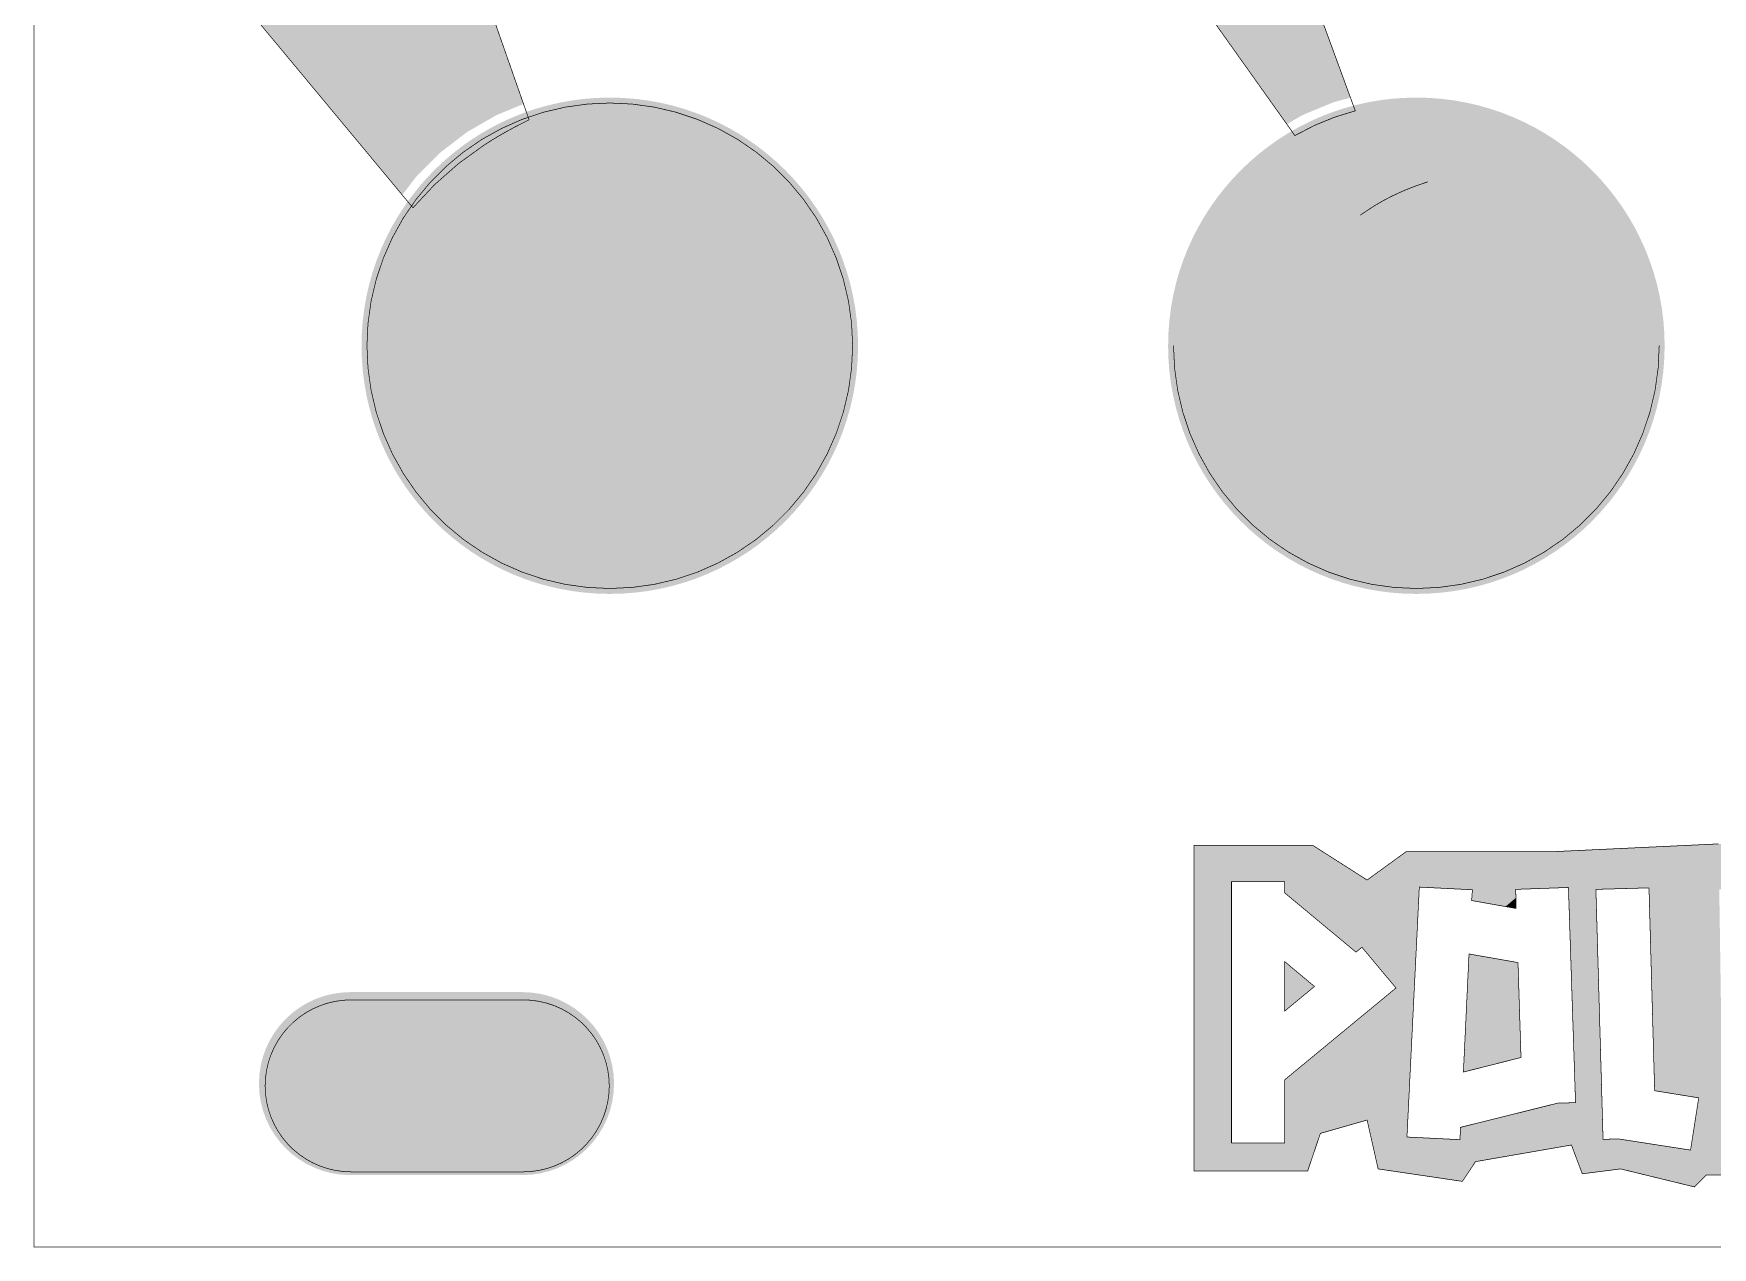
# Model space of a CAD drawing. Header units: inches. Extents: x 0 to 67, y 0 to 129.
# Drawn here: x 0 to 31.22, y 0 to 22.58 of the extents above; entities that cross this region are included whole.
import ezdxf

# ---------------------------------------------------------------- set-up
doc = ezdxf.new("R2010")
doc.units = ezdxf.units.IN
for name, color, linetype in [('Bottom Layer', 5, 'Continuous'), ('Bottom Solder', 6, 'Continuous'), ('Mechanical 2', 216, 'Continuous'), ('Mechanical 3', 76, 'Continuous'), ('Multi-Layer', 9, 'Continuous'), ('Pad Holes', 156, 'Continuous'), ('Top Layer', 1, 'Continuous'), ('Top Overlay', 2, 'Continuous'), ('Top Solder', 216, 'Continuous')]:
    doc.layers.add(name, color=color, linetype=linetype)

msp = doc.modelspace()

# ---------------------------------------------------------------- hatches: boundary and pattern name
at = {"layer": 'Bottom Layer'}
h = msp.add_hatch(color=5, dxfattribs=at)
edge = h.paths.add_edge_path()
edge.add_arc((10.716, 16.776), 4.515, 0, 360)
h = msp.add_hatch(color=5, dxfattribs=at)
edge = h.paths.add_edge_path()
edge.add_arc((25.716, 16.776), 4.515, 0, 360)
h = msp.add_hatch(color=5, dxfattribs=at)
edge = h.paths.add_edge_path()
edge.add_arc((5.893, 3.048), 1.6, 90, 270)
edge.add_line((5.893, 1.448), (9.093, 1.448))
edge.add_arc((9.093, 3.048), 1.6, 270, 450)
edge.add_line((9.093, 4.648), (5.893, 4.648))
at = {"layer": 'Bottom Solder'}
h = msp.add_hatch(color=6, dxfattribs=at)
edge = h.paths.add_edge_path()
edge.add_arc((10.716, 16.776), 4.617, 0, 360)
h = msp.add_hatch(color=6, dxfattribs=at)
edge = h.paths.add_edge_path()
edge.add_arc((25.716, 16.776), 4.617, 0, 360)
h = msp.add_hatch(color=6, dxfattribs=at)
edge = h.paths.add_edge_path()
edge.add_arc((5.893, 3.048), 1.702, 90, 270)
edge.add_line((5.893, 1.346), (9.093, 1.346))
edge.add_arc((9.093, 3.048), 1.702, 270, 450)
edge.add_line((9.093, 4.75), (5.893, 4.75))
at = {"layer": 'Multi-Layer'}
h = msp.add_hatch(color=9, dxfattribs=at)
edge = h.paths.add_edge_path()
edge.add_arc((10.716, 16.776), 4.515, 0, 360)
h = msp.add_hatch(color=9, dxfattribs=at)
edge = h.paths.add_edge_path()
edge.add_arc((25.716, 16.776), 4.515, 0, 360)
h = msp.add_hatch(color=9, dxfattribs=at)
edge = h.paths.add_edge_path()
edge.add_arc((5.893, 3.048), 1.6, 90, 270)
edge.add_line((5.893, 1.448), (9.093, 1.448))
edge.add_arc((9.093, 3.048), 1.6, 270, 450)
edge.add_line((9.093, 4.648), (5.893, 4.648))
at = {"layer": 'Pad Holes'}
h = msp.add_hatch(color=7, dxfattribs=at)
edge = h.paths.add_edge_path()
edge.add_arc((10.716, 16.776), 4.515, 0, 360)
h = msp.add_hatch(color=7, dxfattribs=at)
edge = h.paths.add_edge_path()
edge.add_arc((25.716, 16.776), 4.515, 0, 360)
h = msp.add_hatch(color=7, dxfattribs=at)
edge = h.paths.add_edge_path()
edge.add_arc((5.893, 3.048), 1.6, 90, 270)
edge.add_line((5.893, 1.448), (9.093, 1.448))
edge.add_arc((9.093, 3.048), 1.6, 270, 450)
edge.add_line((9.093, 4.648), (5.893, 4.648))
at = {"layer": 'Top Layer'}
h = msp.add_hatch(color=1, dxfattribs=at)
edge = h.paths.add_edge_path()
edge.add_arc((10.716, 16.776), 4.515, 0, 360)
h = msp.add_hatch(color=1, dxfattribs=at)
edge = h.paths.add_edge_path()
edge.add_arc((25.716, 16.776), 4.515, 0, 360)
h = msp.add_hatch(color=1, dxfattribs=at)
edge = h.paths.add_edge_path()
edge.add_arc((5.893, 3.048), 1.6, 90, 270)
edge.add_line((5.893, 1.448), (9.093, 1.448))
edge.add_arc((9.093, 3.048), 1.6, 270, 450)
edge.add_line((9.093, 4.648), (5.893, 4.648))
at = {"layer": 'Top Overlay'}
h = msp.add_hatch(color=2, dxfattribs=at)
h.paths.add_polyline_path([(57.437, 48.532), (57.451, 48.511), (52.066, 33.14), (23.115, 25.143), (24.484, 21.409), (24.473, 21.386), (24.195, 21.312), (24.179, 21.304), (24.163, 21.301), (23.616, 21.075), (23.601, 21.065), (23.585, 21.06), (23.307, 20.899), (17.413, 29.189), (17.421, 29.213), (32.4, 33.429), (32.504, 33.616), (16.339, 31.983), (10.954, 47.355), (10.966, 47.377), (28.718, 51.777)])
h.paths.add_polyline_path([(41.834, 48.002), (41.827, 48.002), (41.827, 48.002), (41.827, 48.002), (41.827, 48.002), (41.179, 48.002), (41.179, 46.428), (41.475, 46.428), (41.475, 46.986), (41.493, 47.004), (41.827, 47.004), (41.837, 47.004), (41.858, 47.005), (41.879, 47.006), (41.899, 47.008), (41.91, 47.009), (41.916, 47.01), (41.93, 47.012), (41.943, 47.014), (41.956, 47.017), (41.962, 47.018), (41.972, 47.021), (41.99, 47.026), (42.009, 47.031), (42.027, 47.038), (42.036, 47.041), (42.042, 47.044), (42.053, 47.049), (42.065, 47.054), (42.076, 47.059), (42.082, 47.062), (42.093, 47.068), (42.115, 47.081), (42.136, 47.095), (42.156, 47.11), (42.166, 47.119), (42.18, 47.13), (42.207, 47.156), (42.231, 47.185), (42.252, 47.215), (42.262, 47.231), (42.262, 47.231), (42.274, 47.25), (42.294, 47.292), (42.309, 47.335), (42.32, 47.38), (42.324, 47.402), (42.325, 47.409), (42.326, 47.423), (42.328, 47.437), (42.329, 47.451), (42.329, 47.461), (42.329, 47.469), (42.33, 47.476), (42.33, 47.483), (42.33, 47.487), (42.33, 47.487), (42.33, 47.519), (42.33, 47.53), (42.329, 47.551), (42.327, 47.572), (42.325, 47.593), (42.324, 47.604), (42.323, 47.61), (42.321, 47.624), (42.318, 47.637), (42.315, 47.65), (42.312, 47.663), (42.308, 47.675), (42.304, 47.688), (42.3, 47.7), (42.298, 47.706), (42.294, 47.715), (42.287, 47.732), (42.278, 47.749), (42.269, 47.766), (42.264, 47.774), (42.25, 47.798), (42.216, 47.842), (42.177, 47.881), (42.133, 47.915), (42.109, 47.929), (42.106, 47.93), (42.101, 47.933), (42.095, 47.937), (42.089, 47.94), (42.086, 47.941), (42.069, 47.95), (42.033, 47.966), (41.996, 47.979), (41.958, 47.989), (41.939, 47.992), (41.932, 47.993), (41.919, 47.995), (41.905, 47.997), (41.891, 47.999), (41.884, 47.999), (41.877, 48), (41.863, 48.001), (41.85, 48.001), (41.848, 48.001), (41.848, 48.001)], flags=0)
h.paths.add_polyline_path([(47.279, 48.002), (46.982, 48.002), (46.982, 47.352), (46.398, 47.352), (46.398, 48.002), (46.101, 48.002), (46.101, 46.428), (46.398, 46.428), (46.398, 47.083), (46.982, 47.083), (46.982, 46.428), (47.279, 46.428)], flags=0)
h.paths.add_polyline_path([(24.088, 48.002), (23.791, 48.002), (23.791, 46.972), (23.791, 46.965), (23.791, 46.951), (23.79, 46.938), (23.789, 46.924), (23.788, 46.917), (23.788, 46.914), (23.787, 46.907), (23.786, 46.901), (23.784, 46.895), (23.784, 46.891), (23.783, 46.885), (23.78, 46.873), (23.778, 46.866), (23.77, 46.844), (23.77, 46.844), (23.761, 46.822), (23.752, 46.804), (23.736, 46.779), (23.718, 46.756), (23.708, 46.745), (23.7, 46.737), (23.682, 46.722), (23.663, 46.709), (23.642, 46.697), (23.632, 46.692), (23.626, 46.69), (23.614, 46.685), (23.602, 46.681), (23.59, 46.677), (23.584, 46.675), (23.581, 46.675), (23.575, 46.673), (23.568, 46.672), (23.562, 46.67), (23.559, 46.67), (23.559, 46.67), (23.555, 46.669), (23.548, 46.668), (23.542, 46.667), (23.535, 46.666), (23.531, 46.665), (23.528, 46.665), (23.52, 46.664), (23.513, 46.663), (23.506, 46.663), (23.502, 46.663), (23.499, 46.663), (23.491, 46.662), (23.483, 46.662), (23.476, 46.662), (23.472, 46.662), (23.465, 46.662), (23.45, 46.662), (23.435, 46.663), (23.42, 46.664), (23.413, 46.665), (23.409, 46.666), (23.402, 46.667), (23.396, 46.668), (23.389, 46.669), (23.385, 46.67), (23.382, 46.67), (23.376, 46.672), (23.369, 46.673), (23.363, 46.675), (23.359, 46.675), (23.353, 46.677), (23.341, 46.681), (23.329, 46.685), (23.318, 46.69), (23.312, 46.692), (23.304, 46.696), (23.288, 46.704), (23.273, 46.714), (23.271, 46.715), (23.251, 46.73), (23.251, 46.73), (23.234, 46.745), (23.222, 46.758), (23.201, 46.787), (23.184, 46.818), (23.171, 46.85), (23.166, 46.867), (23.164, 46.873), (23.161, 46.886), (23.159, 46.898), (23.157, 46.911), (23.156, 46.917), (23.155, 46.92), (23.155, 46.927), (23.154, 46.934), (23.154, 46.94), (23.153, 46.944), (23.153, 46.947), (23.153, 46.954), (23.153, 46.961), (23.153, 46.968), (23.153, 46.972), (23.153, 48.002), (22.856, 48.002), (22.856, 46.981), (22.856, 46.968), (22.856, 46.942), (22.858, 46.916), (22.861, 46.89), (22.862, 46.877), (22.863, 46.869), (22.866, 46.853), (22.869, 46.837), (22.872, 46.821), (22.874, 46.813), (22.875, 46.805), (22.879, 46.79), (22.884, 46.775), (22.889, 46.76), (22.891, 46.753), (22.895, 46.742), (22.903, 46.721), (22.913, 46.7), (22.923, 46.679), (22.928, 46.669), (22.947, 46.637), (22.992, 46.578), (23.046, 46.526), (23.106, 46.483), (23.139, 46.466), (23.154, 46.459), (23.183, 46.447), (23.213, 46.435), (23.244, 46.426), (23.26, 46.422), (23.268, 46.42), (23.284, 46.416), (23.301, 46.413), (23.318, 46.41), (23.326, 46.408), (23.335, 46.407), (23.353, 46.404), (23.37, 46.402), (23.388, 46.401), (23.406, 46.399), (23.425, 46.398), (23.444, 46.398), (23.463, 46.397), (23.472, 46.397), (23.486, 46.397), (23.514, 46.398), (23.541, 46.399), (23.569, 46.402), (23.583, 46.403), (23.591, 46.404), (23.608, 46.407), (23.626, 46.409), (23.642, 46.413), (23.659, 46.416), (23.675, 46.42), (23.691, 46.424), (23.707, 46.428), (23.715, 46.431), (23.722, 46.433), (23.737, 46.438), (23.752, 46.444), (23.767, 46.45), (23.774, 46.453), (23.774, 46.453), (23.778, 46.455), (23.785, 46.458), (23.792, 46.461), (23.799, 46.465), (23.802, 46.466), (23.816, 46.473), (23.842, 46.489), (23.867, 46.505), (23.891, 46.523), (23.903, 46.533), (23.92, 46.548), (23.95, 46.579), (23.978, 46.613), (24.003, 46.65), (24.013, 46.669), (24.023, 46.686), (24.039, 46.721), (24.054, 46.757), (24.063, 46.789), (24.065, 46.794), (24.07, 46.813), (24.07, 46.813), (24.07, 46.813), (24.071, 46.821), (24.075, 46.837), (24.078, 46.853), (24.08, 46.869), (24.083, 46.886), (24.085, 46.903), (24.086, 46.92), (24.087, 46.937), (24.088, 46.946), (24.088, 46.95), (24.088, 46.959), (24.088, 46.968), (24.088, 46.977), (24.088, 46.981), (24.088, 46.981)], flags=0)
h.paths.add_polyline_path([(25.651, 48.002), (25.359, 48.002), (25.359, 46.631), (25.319, 46.631), (25.006, 48.002), (24.442, 48.002), (24.442, 46.428), (24.734, 46.428), (24.734, 47.799), (24.775, 47.799), (25.087, 46.428), (25.651, 46.428)], flags=0)
h.paths.add_polyline_path([(20.915, 48.002), (20.364, 48.002), (20.092, 46.631), (20.052, 46.631), (19.78, 48.002), (19.231, 48.002), (19.231, 46.428), (19.518, 46.428), (19.518, 47.784), (19.558, 47.784), (19.828, 46.428), (20.318, 46.428), (20.587, 47.784), (20.628, 47.784), (20.628, 46.428), (20.915, 46.428)], flags=0)
h.paths.add_polyline_path([(44.381, 48.002), (43.168, 48.002), (43.168, 47.732), (43.627, 47.732), (43.627, 46.428), (43.923, 46.428), (43.923, 47.732), (44.381, 47.732)], flags=0)
h.paths.add_polyline_path([(42.899, 48.002), (42.603, 48.002), (42.603, 46.428), (42.899, 46.428)], flags=0)
h.paths.add_polyline_path([(27.134, 48.002), (25.921, 48.002), (25.921, 47.732), (26.379, 47.732), (26.379, 46.428), (26.676, 46.428), (26.676, 47.732), (27.134, 47.732)], flags=0)
h.paths.add_polyline_path([(18.561, 48.002), (18.043, 48.002), (17.631, 46.428), (17.936, 46.428), (18.022, 46.775), (18.583, 46.775), (18.669, 46.428), (18.974, 46.428)], flags=0)
h.paths.add_polyline_path([(21.876, 48.033), (21.847, 48.032), (21.819, 48.03), (21.79, 48.028), (21.776, 48.026), (21.77, 48.025), (21.756, 48.024), (21.743, 48.022), (21.73, 48.019), (21.723, 48.018), (21.71, 48.016), (21.685, 48.01), (21.66, 48.003), (21.636, 47.996), (21.624, 47.992), (21.612, 47.988), (21.589, 47.979), (21.567, 47.969), (21.545, 47.958), (21.534, 47.953), (21.518, 47.944), (21.488, 47.925), (21.459, 47.904), (21.431, 47.882), (21.418, 47.869), (21.396, 47.849), (21.357, 47.803), (21.324, 47.753), (21.297, 47.7), (21.287, 47.672), (21.282, 47.66), (21.274, 47.635), (21.267, 47.611), (21.264, 47.596), (21.261, 47.586), (21.259, 47.573), (21.257, 47.566), (21.255, 47.553), (21.255, 47.553), (21.254, 47.549), (21.253, 47.539), (21.251, 47.526), (21.249, 47.512), (21.247, 47.498), (21.246, 47.484), (21.245, 47.47), (21.245, 47.463), (21.244, 47.455), (21.243, 47.44), (21.243, 47.426), (21.243, 47.411), (21.243, 47.403), (21.243, 47.027), (21.243, 47.012), (21.244, 46.983), (21.245, 46.954), (21.248, 46.925), (21.25, 46.911), (21.251, 46.904), (21.253, 46.89), (21.255, 46.877), (21.257, 46.864), (21.26, 46.85), (21.263, 46.838), (21.266, 46.825), (21.269, 46.812), (21.271, 46.806), (21.274, 46.794), (21.282, 46.77), (21.291, 46.747), (21.301, 46.724), (21.306, 46.712), (21.316, 46.691), (21.341, 46.65), (21.369, 46.611), (21.401, 46.576), (21.418, 46.559), (21.44, 46.539), (21.488, 46.503), (21.54, 46.472), (21.595, 46.447), (21.624, 46.438), (21.636, 46.433), (21.66, 46.426), (21.685, 46.42), (21.71, 46.414), (21.723, 46.412), (21.723, 46.412), (21.73, 46.411), (21.743, 46.408), (21.756, 46.406), (21.77, 46.404), (21.783, 46.403), (21.797, 46.401), (21.811, 46.4), (21.825, 46.399), (21.839, 46.398), (21.854, 46.398), (21.868, 46.397), (21.883, 46.397), (21.89, 46.397), (21.904, 46.397), (21.933, 46.398), (21.961, 46.4), (21.99, 46.402), (22.004, 46.404), (22.011, 46.404), (22.024, 46.406), (22.037, 46.408), (22.051, 46.411), (22.064, 46.413), (22.076, 46.416), (22.089, 46.418), (22.102, 46.421), (22.108, 46.423), (22.12, 46.426), (22.144, 46.433), (22.168, 46.441), (22.191, 46.45), (22.203, 46.455), (22.225, 46.465), (22.267, 46.488), (22.307, 46.514), (22.345, 46.543), (22.362, 46.559), (22.362, 46.559), (22.384, 46.58), (22.423, 46.626), (22.456, 46.676), (22.483, 46.729), (22.494, 46.758), (22.498, 46.77), (22.506, 46.794), (22.513, 46.819), (22.519, 46.844), (22.522, 46.857), (22.523, 46.864), (22.525, 46.877), (22.528, 46.89), (22.53, 46.904), (22.531, 46.918), (22.533, 46.932), (22.534, 46.946), (22.535, 46.96), (22.536, 46.975), (22.537, 46.99), (22.537, 47.004), (22.537, 47.019), (22.537, 47.027), (22.537, 47.027), (22.537, 47.403), (22.537, 47.418), (22.537, 47.447), (22.535, 47.476), (22.532, 47.505), (22.53, 47.519), (22.53, 47.526), (22.528, 47.539), (22.526, 47.549), (22.525, 47.553), (22.525, 47.553), (22.523, 47.566), (22.522, 47.573), (22.522, 47.573), (22.52, 47.579), (22.518, 47.592), (22.518, 47.592), (22.517, 47.596), (22.514, 47.605), (22.511, 47.617), (22.509, 47.624), (22.506, 47.636), (22.498, 47.659), (22.489, 47.683), (22.48, 47.706), (22.474, 47.717), (22.464, 47.738), (22.44, 47.779), (22.411, 47.818), (22.38, 47.853), (22.362, 47.869), (22.34, 47.89), (22.292, 47.926), (22.24, 47.957), (22.185, 47.982), (22.157, 47.992), (22.144, 47.996), (22.12, 48.003), (22.095, 48.01), (22.07, 48.016), (22.044, 48.021), (22.017, 48.025), (21.989, 48.028), (21.962, 48.03), (21.948, 48.031), (21.941, 48.032), (21.926, 48.032), (21.912, 48.033), (21.897, 48.033), (21.89, 48.033)], flags=0)
h.paths.add_polyline_path([(44.552, 43.82), (44.302, 43.82), (44.053, 43.82), (44.036, 43.817), (44.019, 43.818), (43.524, 43.753), (43.508, 43.747), (43.49, 43.746), (43.008, 43.617), (42.993, 43.609), (42.976, 43.606), (42.515, 43.415), (42.5, 43.405), (42.484, 43.4), (42.052, 43.15), (42.039, 43.139), (42.023, 43.131), (41.627, 42.827), (41.616, 42.814), (41.602, 42.805), (41.249, 42.452), (41.239, 42.437), (41.226, 42.426), (40.922, 42.03), (40.915, 42.015), (40.903, 42.002), (40.654, 41.569), (40.648, 41.553), (40.639, 41.539), (40.448, 41.077), (40.444, 41.061), (40.437, 41.045), (40.307, 40.563), (40.306, 40.546), (40.301, 40.53), (40.236, 40.035), (40.237, 40.017), (40.233, 40.001), (40.233, 39.751), (40.233, 39.501), (40.237, 39.485), (40.236, 39.467), (40.301, 38.972), (40.306, 38.956), (40.307, 38.939), (40.437, 38.457), (40.444, 38.441), (40.448, 38.425), (40.639, 37.963), (40.648, 37.949), (40.654, 37.933), (40.903, 37.5), (40.915, 37.487), (40.922, 37.472), (41.226, 37.076), (41.239, 37.065), (41.249, 37.05), (41.602, 36.697), (41.616, 36.688), (41.627, 36.675), (42.023, 36.371), (42.039, 36.363), (42.052, 36.352), (42.484, 36.102), (42.5, 36.097), (42.515, 36.087), (42.976, 35.896), (42.993, 35.893), (43.008, 35.885), (43.49, 35.756), (43.508, 35.755), (43.524, 35.749), (44.019, 35.684), (44.036, 35.685), (44.053, 35.682), (44.302, 35.682), (44.302, 35.682), (44.552, 35.682), (44.569, 35.685), (44.586, 35.684), (45.081, 35.749), (45.097, 35.755), (45.114, 35.756), (45.597, 35.885), (45.612, 35.893), (45.629, 35.896), (46.09, 36.087), (46.104, 36.097), (46.121, 36.102), (46.553, 36.352), (46.566, 36.363), (46.581, 36.371), (46.978, 36.675), (46.989, 36.688), (47.003, 36.697), (47.356, 37.05), (47.366, 37.065), (47.378, 37.076), (47.683, 37.472), (47.69, 37.487), (47.701, 37.5), (47.951, 37.933), (47.957, 37.949), (47.966, 37.963), (48.157, 38.425), (48.16, 38.441), (48.168, 38.457), (48.297, 38.939), (48.298, 38.956), (48.304, 38.972), (48.369, 39.467), (48.368, 39.485), (48.371, 39.501), (48.371, 39.751), (48.371, 39.751), (48.371, 40.001), (48.368, 40.017), (48.369, 40.035), (48.304, 40.53), (48.298, 40.546), (48.297, 40.563), (48.168, 41.045), (48.161, 41.061), (48.157, 41.077), (47.966, 41.539), (47.957, 41.553), (47.951, 41.569), (47.701, 42.002), (47.69, 42.015), (47.683, 42.03), (47.378, 42.426), (47.366, 42.437), (47.356, 42.452), (47.003, 42.805), (46.989, 42.814), (46.978, 42.827), (46.581, 43.131), (46.566, 43.139), (46.553, 43.15), (46.121, 43.4), (46.104, 43.405), (46.09, 43.415), (45.629, 43.606), (45.612, 43.609), (45.597, 43.617), (45.114, 43.746), (45.097, 43.747), (45.081, 43.753), (44.586, 43.818), (44.569, 43.817)], flags=0)
h.paths.add_polyline_path([(22.581, 43.82), (22.331, 43.82), (22.082, 43.82), (22.065, 43.817), (22.048, 43.818), (21.553, 43.753), (21.537, 43.747), (21.519, 43.746), (21.037, 43.617), (21.022, 43.609), (21.005, 43.606), (20.544, 43.415), (20.529, 43.405), (20.513, 43.4), (20.081, 43.15), (20.068, 43.139), (20.052, 43.131), (19.656, 42.827), (19.645, 42.814), (19.631, 42.805), (19.278, 42.452), (19.268, 42.437), (19.255, 42.426), (18.951, 42.03), (18.944, 42.015), (18.932, 42.002), (18.683, 41.569), (18.677, 41.553), (18.668, 41.539), (18.477, 41.077), (18.473, 41.061), (18.466, 41.045), (18.336, 40.563), (18.335, 40.546), (18.33, 40.53), (18.265, 40.035), (18.266, 40.017), (18.262, 40.001), (18.262, 39.751), (18.262, 39.501), (18.266, 39.485), (18.265, 39.467), (18.33, 38.972), (18.335, 38.956), (18.336, 38.939), (18.466, 38.457), (18.473, 38.441), (18.477, 38.425), (18.668, 37.963), (18.677, 37.949), (18.683, 37.933), (18.932, 37.5), (18.944, 37.487), (18.951, 37.472), (19.255, 37.076), (19.268, 37.065), (19.278, 37.05), (19.631, 36.697), (19.645, 36.688), (19.656, 36.675), (20.052, 36.371), (20.068, 36.363), (20.081, 36.352), (20.513, 36.102), (20.529, 36.097), (20.544, 36.087), (21.005, 35.896), (21.022, 35.893), (21.037, 35.885), (21.519, 35.756), (21.537, 35.755), (21.553, 35.749), (22.048, 35.684), (22.065, 35.685), (22.082, 35.682), (22.331, 35.682), (22.331, 35.682), (22.581, 35.682), (22.598, 35.685), (22.615, 35.684), (23.11, 35.749), (23.126, 35.755), (23.143, 35.756), (23.626, 35.885), (23.641, 35.893), (23.658, 35.896), (24.119, 36.087), (24.133, 36.097), (24.15, 36.102), (24.582, 36.352), (24.595, 36.363), (24.61, 36.371), (25.007, 36.675), (25.018, 36.688), (25.032, 36.697), (25.385, 37.05), (25.395, 37.065), (25.407, 37.076), (25.712, 37.472), (25.719, 37.487), (25.73, 37.5), (25.98, 37.933), (25.986, 37.949), (25.995, 37.963), (26.186, 38.425), (26.189, 38.441), (26.197, 38.457), (26.326, 38.939), (26.327, 38.956), (26.333, 38.972), (26.398, 39.467), (26.397, 39.485), (26.4, 39.501), (26.4, 39.751), (26.4, 39.751), (26.4, 40.001), (26.397, 40.017), (26.398, 40.035), (26.333, 40.53), (26.327, 40.546), (26.326, 40.563), (26.197, 41.045), (26.19, 41.061), (26.186, 41.077), (25.995, 41.539), (25.986, 41.553), (25.98, 41.569), (25.73, 42.002), (25.719, 42.015), (25.712, 42.03), (25.407, 42.426), (25.395, 42.437), (25.385, 42.452), (25.032, 42.805), (25.018, 42.814), (25.007, 42.827), (24.61, 43.131), (24.595, 43.139), (24.582, 43.15), (24.15, 43.4), (24.133, 43.405), (24.119, 43.415), (23.658, 43.606), (23.641, 43.609), (23.626, 43.617), (23.143, 43.746), (23.126, 43.747), (23.11, 43.753), (22.615, 43.818), (22.598, 43.817)], flags=0)
h.paths.add_polyline_path([(35.89, 32.844), (35.226, 32.736), (35.431, 31.486), (34.655, 31.347), (34.635, 31.362), (34.447, 32.508), (33.784, 32.4), (34.303, 29.223), (34.966, 29.331), (34.746, 30.681), (35.521, 30.819), (35.542, 30.804), (35.745, 29.559), (36.409, 29.667), (36.201, 30.941), (36.407, 30.977), (36.298, 31.64), (36.11, 31.607), (36.09, 31.622)], flags=0)
h.paths.add_polyline_path([(31.771, 32.036), (31.672, 31.633), (31.491, 31.595), (32.037, 28.854), (32.213, 28.891), (32.522, 28.443), (33.851, 29.366), (33.462, 29.932), (32.656, 29.376), (32.632, 29.385), (32.278, 31.178), (32.295, 31.197), (33.082, 31.122), (33.252, 31.79)], flags=0)
h.paths.add_polyline_path([(30.09, 31.547), (29.314, 31.411), (29.335, 31.298), (29.32, 31.277), (28.678, 31.187), (28.786, 30.411), (29.474, 30.505), (29.956, 27.758), (30.731, 27.894), (30.254, 30.595), (30.269, 30.615), (30.967, 30.707), (30.859, 31.483), (30.116, 31.383)], flags=0)
h.paths.add_polyline_path([(27.884, 31.128), (27.062, 30.994), (27.705, 27.058), (28.527, 27.191)], flags=0)
h.paths.add_polyline_path([(24.886, 30.753), (24.094, 30.603), (24.934, 26.168), (25.726, 26.318), (25.523, 27.389), (26.89, 29.261), (26.252, 29.857), (26.178, 29.757), (24.922, 30.563)], flags=0)
h = msp.add_hatch(color=2, dxfattribs=at)
h.paths.add_polyline_path([(9.112, 21.275), (8.617, 21.07), (8.616, 21.07), (8.615, 21.069), (8.609, 21.066), (8.603, 21.064), (8.602, 21.063), (8.601, 21.063), (8.596, 21.06), (8.59, 21.057), (8.589, 21.056), (8.588, 21.055), (8.075, 20.759), (8.074, 20.759), (8.073, 20.758), (8.067, 20.755), (8.062, 20.751), (8.061, 20.751), (8.06, 20.75), (8.055, 20.746), (8.049, 20.742), (8.048, 20.742), (8.047, 20.741), (7.578, 20.381), (7.577, 20.38), (7.576, 20.379), (7.571, 20.375), (7.566, 20.371), (7.565, 20.37), (7.564, 20.369), (7.559, 20.365), (7.555, 20.36), (7.554, 20.359), (7.553, 20.359), (7.134, 19.94), (7.133, 19.939), (7.132, 19.938), (7.128, 19.933), (7.124, 19.929), (7.123, 19.928), (7.122, 19.927), (7.118, 19.922), (7.114, 19.917), (7.113, 19.916), (7.112, 19.915), (6.869, 19.598), (6.843, 19.597), (0.107, 27.705), (0.107, 28.074), (0.127, 28.079), (0.127, 28.079), (0.127, 28.079), (1.392, 28.781), (4.323, 27.841), (4.806, 28.892), (4.65, 28.945), (5.141, 30.863), (5.365, 30.988), (4.845, 31.924), (0.129, 29.304), (0.107, 29.317), (0.107, 30.053), (4.537, 32.681), (3.888, 33.775), (1.62, 32.427), (1.602, 32.444), (2.944, 34.737), (3.261, 34.903), (2.688, 36.029), (0.129, 34.723), (0.107, 34.736), (0.107, 35.893), (2.17, 37.08), (1.487, 38.27), (0.129, 37.49), (0.107, 37.503), (0.107, 46.902), (0.132, 46.906)])
h.paths.add_polyline_path([(5.86, 28.469), (2.399, 26.686), (2.479, 26.529), (2.32, 26.303), (3.615, 25.375), (3.614, 25.349), (3.097, 25.042), (3.528, 24.304), (7.028, 26.352), (6.595, 27.095), (4.446, 25.833), (3.704, 26.367), (3.706, 26.392), (6.248, 27.707)], flags=0)
h.paths.add_polyline_path([(6.676, 25.526), (6.081, 25.259), (6.317, 24.731), (4.236, 23.707), (4.525, 23.12), (6.567, 24.129), (6.591, 24.12), (6.826, 23.587), (7.42, 23.854), (7.167, 24.424), (7.292, 24.483), (7.003, 25.07), (6.92, 25.029), (6.896, 25.037)], flags=0)
h = msp.add_hatch(color=2, dxfattribs=at)
h.paths.add_polyline_path([(44.064, 6.237), (42.735, 4.302), (44.135, 2.494), (42.482, 1.203), (41.932, 1.594), (41.911, 1.299), (39.63, 1.299), (39.63, 1.521), (37.757, 0.865), (37.343, 1.223), (36.012, 1.223), (35.58, 1.461), (34.579, 1.37), (31.107, 1.345), (30.889, 1.126), (29.514, 1.461), (28.802, 1.37), (28.6, 1.906), (26.815, 1.596), (26.572, 1.229), (25.005, 1.461), (24.8, 2.37), (23.931, 2.122), (23.694, 1.422), (21.579, 1.422), (21.579, 7.484), (23.784, 7.484), (24.8, 6.836), (25.53, 7.366), (28.32, 7.366), (31.337, 7.508), (33.943, 7.508), (34.041, 7), (34.579, 7.508), (35.459, 7), (35.871, 7.508), (36.988, 7.508), (37.363, 7.305), (37.582, 7.568), (38.203, 7.568), (39.936, 6.764), (40.138, 7.305), (41.573, 7.305), (41.825, 7.072), (42.35, 7.585)])
h.paths.add_polyline_path([(37.865, 6.989), (37.622, 6.447), (37.357, 6.439), (37.426, 2.442), (37.684, 2.45), (38.003, 1.74), (40.11, 2.7), (39.707, 3.596), (38.421, 3.015), (38.4, 3.028), (38.359, 5.658), (38.38, 5.671), (39.101, 5.342), (39.512, 6.238)], flags=0)
h.paths.add_polyline_path([(25.771, 6.704), (25.541, 2.054), (26.528, 2.005), (26.535, 2.234), (28.35, 2.686), (28.676, 2.693), (28.544, 6.697), (27.564, 6.662), (27.571, 6.327), (27.552, 6.311), (26.744, 6.454), (26.758, 6.655)], flags=0)
h.paths.add_polyline_path([(41.478, 6.676), (40.491, 6.662), (40.561, 1.936), (41.548, 1.949), (41.528, 3.098), (41.552, 3.107), (42.472, 1.956), (43.244, 2.575), (41.854, 4.313), (43.244, 6.057), (42.472, 6.668), (41.516, 5.475), (41.492, 5.483)], flags=0)
h.paths.add_polyline_path([(33.772, 6.676), (32.785, 6.662), (32.855, 1.936), (33.842, 1.949), (33.822, 3.098), (33.846, 3.107), (34.767, 1.956), (35.538, 2.575), (34.148, 4.313), (35.538, 6.057), (34.767, 6.668), (33.81, 5.475), (33.786, 5.483)], flags=0)
h.paths.add_polyline_path([(23.265, 6.808), (22.278, 6.808), (22.278, 1.942), (23.265, 1.942), (23.265, 3.117), (25.337, 4.827), (24.704, 5.585), (24.593, 5.494), (23.265, 6.599)], flags=0)
h.paths.add_polyline_path([(36.906, 6.676), (35.919, 6.662), (35.99, 1.936), (36.977, 1.949)], flags=0)
h.paths.add_polyline_path([(32.336, 6.676), (31.349, 6.662), (31.418, 1.936), (32.405, 1.949)], flags=0)
h.paths.add_polyline_path([(30.042, 6.69), (29.055, 6.662), (29.188, 2.012), (29.48, 2.018), (30.815, 1.811), (30.967, 2.783), (30.147, 2.916)], flags=0)
for points in [[(27.374, 6.342), (27.571, 6.507), (27.571, 6.481), (27.571, 6.307)], [(23.265, 4.396), (23.821, 4.855), (23.265, 5.32)], [(23.265, 4.396), (23.821, 4.855), (23.265, 5.32)], [(23.265, 4.396), (23.821, 4.855), (23.265, 5.32)], [(26.591, 3.263), (26.695, 5.46), (27.606, 5.3), (27.662, 3.534)], [(26.591, 3.263), (26.695, 5.46), (27.606, 5.3), (27.662, 3.534)], [(26.591, 3.263), (26.695, 5.46), (27.606, 5.3), (27.662, 3.534)]]:
    msp.add_hatch(color=2, dxfattribs=at).paths.add_polyline_path(points)
at = {"layer": 'Top Solder'}
h = msp.add_hatch(color=216, dxfattribs=at)
edge = h.paths.add_edge_path()
edge.add_arc((10.716, 16.776), 4.617, 0, 360)
h = msp.add_hatch(color=216, dxfattribs=at)
edge = h.paths.add_edge_path()
edge.add_arc((25.716, 16.776), 4.617, 0, 360)
h = msp.add_hatch(color=216, dxfattribs=at)
edge = h.paths.add_edge_path()
edge.add_arc((5.893, 3.048), 1.702, 90, 270)
edge.add_line((5.893, 1.346), (9.093, 1.346))
edge.add_arc((9.093, 3.048), 1.702, 270, 450)
edge.add_line((9.093, 4.75), (5.893, 4.75))

# ---------------------------------------------------------------- linework, layer by layer
at = {"layer": 'Mechanical 2', "const_width": 0.0127}
for points in [[(0.006, 0.006), (0.006, 128.506)], [(5.906, 4.606), (9.106, 4.606)], [(5.906, 1.406), (9.106, 1.406)], [(0.006, 0.006), (66.606, 0.006)]]:
    msp.add_lwpolyline(points, dxfattribs=at)
for points in [[(6.2, 16.776, -0.414214), (10.716, 21.292)], [(10.716, 21.292, -0.414214), (15.232, 16.776)], [(10.716, 12.26, -0.414214), (6.2, 16.776)], [(15.232, 16.776, -0.414214), (10.716, 12.26)], [(25.716, 12.26, -0.414214), (21.2, 16.776)], [(30.232, 16.776, -0.414214), (25.716, 12.26)], [(4.306, 3.006, -0.414214), (5.906, 4.606)], [(9.106, 4.606, -0.414214), (10.706, 3.006)], [(5.906, 1.406, -0.414214), (4.306, 3.006)], [(10.706, 3.006, -0.414214), (9.106, 1.406)]]:
    msp.add_lwpolyline(points, format="xyb", dxfattribs=at)
at = {"layer": 'Mechanical 2', "const_width": 0.00635}
for points in [[(10.713, 21.292, 1), (10.72, 21.292, 1)], [(10.713, 21.292, 1), (10.72, 21.292, 1)], [(6.197, 16.776, 1), (6.204, 16.776, 1)], [(6.197, 16.776, 1), (6.204, 16.776, 1)], [(15.229, 16.776, 1), (15.235, 16.776, 1)], [(15.229, 16.776, 1), (15.235, 16.776, 1)], [(21.197, 16.776, 1), (21.204, 16.776, 1)], [(30.229, 16.776, 1), (30.235, 16.776, 1)], [(10.713, 12.26, 1), (10.72, 12.26, 1)], [(10.713, 12.26, 1), (10.72, 12.26, 1)], [(25.713, 12.26, 1), (25.72, 12.26, 1)], [(25.713, 12.26, 1), (25.72, 12.26, 1)], [(5.903, 4.606, 1), (5.91, 4.606, 1)], [(5.903, 4.606, 1), (5.91, 4.606, 1)], [(9.103, 4.606, 1), (9.11, 4.606, 1)], [(9.103, 4.606, 1), (9.11, 4.606, 1)], [(4.303, 3.006, 1), (4.31, 3.006, 1)], [(4.303, 3.006, 1), (4.31, 3.006, 1)], [(10.703, 3.006, 1), (10.71, 3.006, 1)], [(10.703, 3.006, 1), (10.71, 3.006, 1)], [(5.903, 1.406, 1), (5.91, 1.406, 1)], [(5.903, 1.406, 1), (5.91, 1.406, 1)], [(9.103, 1.406, 1), (9.11, 1.406, 1)], [(9.103, 1.406, 1), (9.11, 1.406, 1)], [(0.003, 0.006, 1), (0.01, 0.006, 1)], [(0.003, 0.006, 1), (0.01, 0.006, 1)]]:
    msp.add_lwpolyline(points, format="xyb", close=True, dxfattribs=at)
at = {"layer": 'Mechanical 3'}
for points, const_width in [([(0.107, 46.977), (9.215, 20.98)], 0.0127), ([(17.4, 29.207), (23.459, 20.684)], 0.013), ([(0.107, 27.705), (7.055, 19.342)], 0.0127), ([(23.115, 25.143), (24.58, 21.147)], 0.013), ([(28.32, 7.366), (31.337, 7.508)], 0.0127), ([(21.579, 1.422), (21.579, 7.484)], 0.0127), ([(21.579, 7.484), (23.784, 7.484)], 0.0127), ([(23.784, 7.484), (24.8, 6.836)], 0.0127), ([(24.8, 6.836), (25.53, 7.366)], 0.0127), ([(25.53, 7.366), (27.334, 7.366)], 0.0127), ([(27.334, 7.366), (28.32, 7.366)], 0.0127), ([(22.278, 6.808), (23.265, 6.808)], 0.0127), ([(22.278, 1.942), (22.278, 6.808)], 0.0127), ([(23.265, 6.599), (23.265, 6.808)], 0.0127), ([(23.265, 6.599), (24.593, 5.494)], 0.0127), ([(25.541, 2.054), (25.771, 6.704)], 0.0127), ([(25.771, 6.704), (26.758, 6.655)], 0.0127), ([(26.744, 6.454), (26.758, 6.655)], 0.0127), ([(27.564, 6.662), (28.544, 6.697)], 0.0127), ([(27.564, 6.662), (27.571, 6.307)], 0.0127), ([(28.544, 6.697), (28.676, 2.693)], 0.0127), ([(29.055, 6.662), (30.042, 6.69)], 0.0127), ([(29.055, 6.662), (29.188, 2.012)], 0.0127), ([(30.042, 6.69), (30.147, 2.916)], 0.0127), ([(26.744, 6.454), (27.571, 6.307)], 0.0127), ([(23.265, 4.396), (23.265, 5.32)], 0.0127), ([(23.265, 5.32), (23.821, 4.855)], 0.0127), ([(24.593, 5.494), (24.704, 5.585)], 0.0127), ([(24.704, 5.585), (25.337, 4.827)], 0.0127), ([(26.591, 3.263), (26.695, 5.46)], 0.0127), ([(26.695, 5.46), (27.606, 5.3)], 0.0127), ([(27.606, 5.3), (27.662, 3.534)], 0.0127), ([(23.265, 4.396), (23.821, 4.855)], 0.0127), ([(23.265, 3.117), (25.337, 4.827)], 0.0127), ([(26.591, 3.263), (27.662, 3.534)], 0.0127), ([(23.265, 1.942), (23.265, 3.117)], 0.0127), ([(30.147, 2.916), (30.967, 2.783)], 0.0127), ([(26.535, 2.234), (28.35, 2.686)], 0.0127), ([(28.35, 2.686), (28.676, 2.693)], 0.0127), ([(30.815, 1.811), (30.967, 2.783)], 0.0127), ([(23.931, 2.122), (24.8, 2.37)], 0.0127), ([(24.8, 2.37), (25.005, 1.461)], 0.0127), ([(26.528, 2.005), (26.535, 2.234)], 0.0127), ([(22.278, 1.942), (23.265, 1.942)], 0.0127), ([(23.694, 1.422), (23.931, 2.122)], 0.0127), ([(25.541, 2.054), (26.528, 2.005)], 0.0127), ([(26.815, 1.596), (28.6, 1.906)], 0.0127), ([(28.6, 1.906), (28.802, 1.37)], 0.0127), ([(29.188, 2.012), (29.48, 2.018)], 0.0127), ([(29.48, 2.018), (30.815, 1.811)], 0.0127), ([(26.572, 1.229), (26.815, 1.596)], 0.0127), ([(21.579, 1.422), (23.694, 1.422)], 0.0127), ([(25.005, 1.461), (26.572, 1.229)], 0.0127), ([(28.802, 1.37), (29.514, 1.461)], 0.0127), ([(29.514, 1.461), (30.889, 1.126)], 0.0127), ([(30.889, 1.126), (31.107, 1.345)], 0.0127), ([(31.107, 1.345), (34.579, 1.37)], 0.0127)]:
    msp.add_lwpolyline(points, dxfattribs=dict(at, const_width=const_width))
for points, const_width in [([(8.809, 20.769, -0.013513), (9.215, 20.98)], 0.0127), ([(23.458, 20.687, -0.067433), (24.58, 21.147)], 0.013), ([(8.381, 20.511, -0.01811), (8.809, 20.769)], 0.0127), ([(7.055, 19.342, -0.072588), (8.381, 20.511)], 0.0127), ([(25.272, 19.565, -0.038605), (25.925, 19.824)], 0.0127), ([(24.791, 19.286, -0.034895), (25.272, 19.565)], 0.0127), ([(24.677, 19.206, -0.009296), (24.791, 19.286)], 0.0127)]:
    msp.add_lwpolyline(points, format="xyb", dxfattribs=dict(at, const_width=const_width))
for points, const_width in [([(9.212, 20.98, 1), (9.218, 20.98, 1)], 0.00635), ([(9.212, 20.98, 1), (9.218, 20.98, 1)], 0.00635), ([(24.577, 21.147, 1), (24.584, 21.147, 1)], 0.0065), ([(24.577, 21.147, 1), (24.584, 21.147, 1)], 0.0065), ([(8.806, 20.769, 1), (8.812, 20.769, 1)], 0.00635), ([(8.806, 20.769, 1), (8.812, 20.769, 1)], 0.00635), ([(23.454, 20.687, 1), (23.461, 20.687, 1)], 0.0065), ([(23.456, 20.684, 1), (23.462, 20.684, 1)], 0.0065), ([(8.378, 20.511, 1), (8.384, 20.511, 1)], 0.00635), ([(8.378, 20.511, 1), (8.384, 20.511, 1)], 0.00635), ([(25.922, 19.824, 1), (25.928, 19.824, 1)], 0.00635), ([(25.269, 19.565, 1), (25.275, 19.565, 1)], 0.00635), ([(25.269, 19.565, 1), (25.275, 19.565, 1)], 0.00635), ([(7.052, 19.342, 1), (7.058, 19.342, 1)], 0.00635), ([(7.052, 19.342, 1), (7.058, 19.342, 1)], 0.00635), ([(24.674, 19.206, 1), (24.681, 19.206, 1)], 0.00635), ([(24.788, 19.286, 1), (24.794, 19.286, 1)], 0.00635), ([(24.788, 19.286, 1), (24.794, 19.286, 1)], 0.00635), ([(21.576, 7.484, 1), (21.582, 7.484, 1)], 0.00635), ([(21.576, 7.484, 1), (21.582, 7.484, 1)], 0.00635), ([(23.781, 7.484, 1), (23.787, 7.484, 1)], 0.00635), ([(23.781, 7.484, 1), (23.787, 7.484, 1)], 0.00635), ([(25.527, 7.366, 1), (25.533, 7.366, 1)], 0.00635), ([(25.527, 7.366, 1), (25.533, 7.366, 1)], 0.00635), ([(27.33, 7.366, 1), (27.337, 7.366, 1)], 0.00635), ([(27.33, 7.366, 1), (27.337, 7.366, 1)], 0.00635), ([(28.316, 7.366, 1), (28.323, 7.366, 1)], 0.00635), ([(28.316, 7.366, 1), (28.323, 7.366, 1)], 0.00635), ([(22.275, 6.808, 1), (22.282, 6.808, 1)], 0.00635), ([(22.275, 6.808, 1), (22.282, 6.808, 1)], 0.00635), ([(23.262, 6.808, 1), (23.269, 6.808, 1)], 0.00635), ([(23.262, 6.808, 1), (23.269, 6.808, 1)], 0.00635), ([(23.262, 6.599, 1), (23.269, 6.599, 1)], 0.00635), ([(23.262, 6.599, 1), (23.269, 6.599, 1)], 0.00635), ([(24.797, 6.836, 1), (24.803, 6.836, 1)], 0.00635), ([(24.797, 6.836, 1), (24.803, 6.836, 1)], 0.00635), ([(25.768, 6.704, 1), (25.774, 6.704, 1)], 0.00635), ([(25.768, 6.704, 1), (25.774, 6.704, 1)], 0.00635), ([(26.755, 6.655, 1), (26.761, 6.655, 1)], 0.00635), ([(26.755, 6.655, 1), (26.761, 6.655, 1)], 0.00635), ([(27.561, 6.662, 1), (27.567, 6.662, 1)], 0.00635), ([(27.561, 6.662, 1), (27.567, 6.662, 1)], 0.00635), ([(28.541, 6.697, 1), (28.547, 6.697, 1)], 0.00635), ([(28.541, 6.697, 1), (28.547, 6.697, 1)], 0.00635), ([(29.052, 6.662, 1), (29.059, 6.662, 1)], 0.00635), ([(29.052, 6.662, 1), (29.059, 6.662, 1)], 0.00635), ([(30.039, 6.69, 1), (30.046, 6.69, 1)], 0.00635), ([(30.039, 6.69, 1), (30.046, 6.69, 1)], 0.00635), ([(26.741, 6.454, 1), (26.747, 6.454, 1)], 0.00635), ([(26.741, 6.454, 1), (26.747, 6.454, 1)], 0.00635), ([(27.568, 6.307, 1), (27.574, 6.307, 1)], 0.00635), ([(27.568, 6.307, 1), (27.574, 6.307, 1)], 0.00635), ([(23.262, 5.32, 1), (23.269, 5.32, 1)], 0.00635), ([(23.262, 5.32, 1), (23.269, 5.32, 1)], 0.00635), ([(24.59, 5.494, 1), (24.597, 5.494, 1)], 0.00635), ([(24.59, 5.494, 1), (24.597, 5.494, 1)], 0.00635), ([(24.701, 5.585, 1), (24.707, 5.585, 1)], 0.00635), ([(24.701, 5.585, 1), (24.707, 5.585, 1)], 0.00635), ([(26.692, 5.46, 1), (26.698, 5.46, 1)], 0.00635), ([(26.692, 5.46, 1), (26.698, 5.46, 1)], 0.00635), ([(27.603, 5.3, 1), (27.609, 5.3, 1)], 0.00635), ([(27.603, 5.3, 1), (27.609, 5.3, 1)], 0.00635), ([(23.818, 4.855, 1), (23.824, 4.855, 1)], 0.00635), ([(23.818, 4.855, 1), (23.824, 4.855, 1)], 0.00635), ([(25.334, 4.827, 1), (25.34, 4.827, 1)], 0.00635), ([(25.334, 4.827, 1), (25.34, 4.827, 1)], 0.00635), ([(23.262, 4.396, 1), (23.269, 4.396, 1)], 0.00635), ([(23.262, 4.396, 1), (23.269, 4.396, 1)], 0.00635), ([(27.659, 3.534, 1), (27.665, 3.534, 1)], 0.00635), ([(27.659, 3.534, 1), (27.665, 3.534, 1)], 0.00635), ([(23.262, 3.117, 1), (23.269, 3.117, 1)], 0.00635), ([(23.262, 3.117, 1), (23.269, 3.117, 1)], 0.00635), ([(26.588, 3.263, 1), (26.595, 3.263, 1)], 0.00635), ([(26.588, 3.263, 1), (26.595, 3.263, 1)], 0.00635), ([(30.144, 2.916, 1), (30.151, 2.916, 1)], 0.00635), ([(30.144, 2.916, 1), (30.151, 2.916, 1)], 0.00635), ([(28.347, 2.686, 1), (28.353, 2.686, 1)], 0.00635), ([(28.347, 2.686, 1), (28.353, 2.686, 1)], 0.00635), ([(28.673, 2.693, 1), (28.679, 2.693, 1)], 0.00635), ([(28.673, 2.693, 1), (28.679, 2.693, 1)], 0.00635), ([(30.964, 2.783, 1), (30.971, 2.783, 1)], 0.00635), ([(30.964, 2.783, 1), (30.971, 2.783, 1)], 0.00635), ([(24.797, 2.37, 1), (24.803, 2.37, 1)], 0.00635), ([(24.797, 2.37, 1), (24.803, 2.37, 1)], 0.00635), ([(26.532, 2.234, 1), (26.539, 2.234, 1)], 0.00635), ([(26.532, 2.234, 1), (26.539, 2.234, 1)], 0.00635), ([(22.275, 1.942, 1), (22.282, 1.942, 1)], 0.00635), ([(22.275, 1.942, 1), (22.282, 1.942, 1)], 0.00635), ([(23.262, 1.942, 1), (23.269, 1.942, 1)], 0.00635), ([(23.262, 1.942, 1), (23.269, 1.942, 1)], 0.00635), ([(23.928, 2.122, 1), (23.935, 2.122, 1)], 0.00635), ([(23.928, 2.122, 1), (23.935, 2.122, 1)], 0.00635), ([(25.538, 2.054, 1), (25.544, 2.054, 1)], 0.00635), ([(25.538, 2.054, 1), (25.544, 2.054, 1)], 0.00635), ([(26.525, 2.005, 1), (26.531, 2.005, 1)], 0.00635), ([(26.525, 2.005, 1), (26.531, 2.005, 1)], 0.00635), ([(28.597, 1.906, 1), (28.604, 1.906, 1)], 0.00635), ([(28.597, 1.906, 1), (28.604, 1.906, 1)], 0.00635), ([(29.185, 2.012, 1), (29.191, 2.012, 1)], 0.00635), ([(29.185, 2.012, 1), (29.191, 2.012, 1)], 0.00635), ([(29.477, 2.018, 1), (29.483, 2.018, 1)], 0.00635), ([(29.477, 2.018, 1), (29.483, 2.018, 1)], 0.00635), ([(26.812, 1.596, 1), (26.818, 1.596, 1)], 0.00635), ([(26.812, 1.596, 1), (26.818, 1.596, 1)], 0.00635), ([(30.812, 1.811, 1), (30.818, 1.811, 1)], 0.00635), ([(30.812, 1.811, 1), (30.818, 1.811, 1)], 0.00635), ([(21.576, 1.422, 1), (21.582, 1.422, 1)], 0.00635), ([(21.576, 1.422, 1), (21.582, 1.422, 1)], 0.00635), ([(23.691, 1.422, 1), (23.697, 1.422, 1)], 0.00635), ([(23.691, 1.422, 1), (23.697, 1.422, 1)], 0.00635), ([(25.001, 1.461, 1), (25.008, 1.461, 1)], 0.00635), ([(25.001, 1.461, 1), (25.008, 1.461, 1)], 0.00635), ([(28.798, 1.37, 1), (28.805, 1.37, 1)], 0.00635), ([(28.798, 1.37, 1), (28.805, 1.37, 1)], 0.00635), ([(29.511, 1.461, 1), (29.517, 1.461, 1)], 0.00635), ([(29.511, 1.461, 1), (29.517, 1.461, 1)], 0.00635), ([(31.103, 1.345, 1), (31.11, 1.345, 1)], 0.00635), ([(31.103, 1.345, 1), (31.11, 1.345, 1)], 0.00635), ([(26.569, 1.229, 1), (26.575, 1.229, 1)], 0.00635), ([(26.569, 1.229, 1), (26.575, 1.229, 1)], 0.00635), ([(30.885, 1.126, 1), (30.892, 1.126, 1)], 0.00635), ([(30.885, 1.126, 1), (30.892, 1.126, 1)], 0.00635)]:
    msp.add_lwpolyline(points, format="xyb", close=True, dxfattribs=dict(at, const_width=const_width))

doc.saveas('drawing.dxf')
